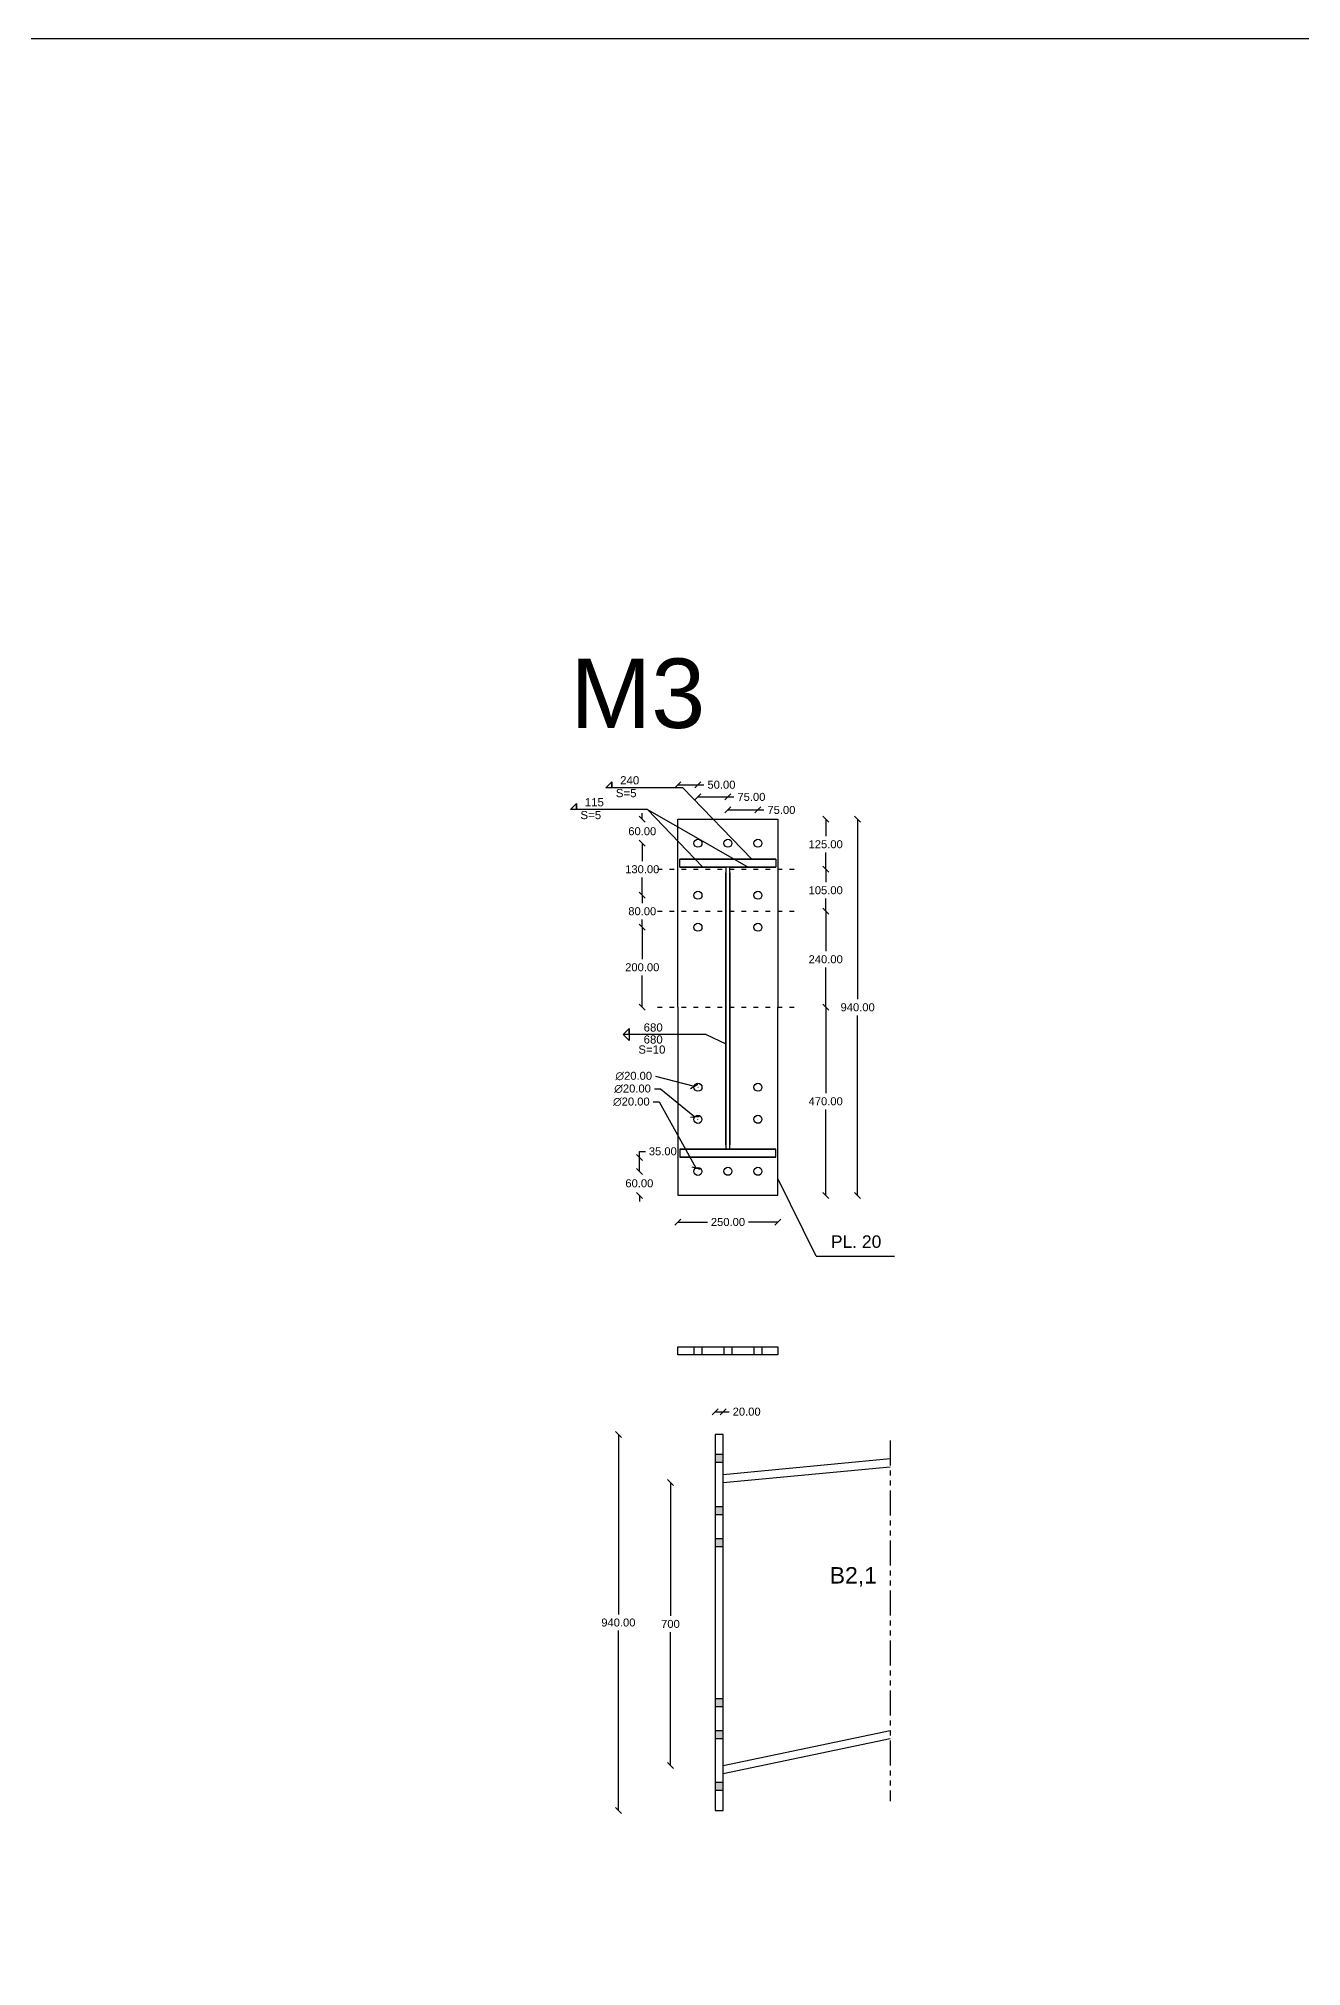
# Model space of a CAD drawing. Header units: inches. Extents: x -15 to 1885144, y -42615 to 866270.
# Drawn here: x 845988 to 849145, y 82444 to 87263 of the extents above; entities that cross this region are included whole.
import ezdxf

# ---------------------------------------------------------------- set-up
doc = ezdxf.new("R2010")
doc.units = ezdxf.units.IN
doc.header["$LTSCALE"] = 100
doc.header["$MEASUREMENT"] = 0
doc.linetypes.add('dash line', pattern=[30, 12, -18])
doc.linetypes.add('PHANTOM2', pattern=[1.25, 0.625, -0.125, 0.125, -0.125, 0.125, -0.125])
for name, color, linetype in [('bolt', 1, 'Continuous'), ('sections', 3, 'Continuous'), ('sections Dimensions', 6, 'Continuous'), ('text', 3, 'Continuous')]:
    doc.layers.add(name, color=color, linetype=linetype)
doc.layers.add('weld', color=2, linetype='Continuous', lineweight=35)
doc.styles.get("Standard").update_dxf_attribs({"font": 'arial.ttf'})
doc.dimstyles.new('connections', dxfattribs={"dimtxt": 20, "dimasz": 15, "dimexe": 0.0625, "dimexo": 0.0625, "dimgap": 10, "dimtad": 0, "dimtih": 1, "dimtoh": 1, "dimzin": 0, "dimdsep": 46, "dimtxsty": 'Standard', "dimblk": 'OBLIQUE', "dimcen": 0.09, "dimse1": 1, "dimse2": 1, "dimclrd": 256, "dimclre": 256, "dimclrt": 256, "dimadec": 0, "dimazin": 0, "dimtfac": 1, "dimtofl": 0, "dimtmove": 0, "dimatfit": 3, "dimfxl": 1, "dimtfillclr": 256, "dimtolj": 1, "dimtzin": 0, "dimlwe": -1, "dimarcsym": 0})

# ---------------------------------------------------------------- blocks, each defined once
blk = doc.blocks.new('_Oblique')
at = {"color": 0, "linetype": 'ByBlock', "lineweight": -2}
blk.add_line((-0.5, -0.5), (0.5, 0.5), dxfattribs=at)
blk = doc.blocks.new('*D717')
at = {"layer": 'Defpoints', "color": 0, "transparency": 16777216}
for p in [(847836.6, 85311.6), (847893.8, 85186.6), (847955.9, 85186.6)]:
    blk.add_point(p, dxfattribs=at)
at = {"layer": 'sections Dimensions', "lineweight": -2, "transparency": 16777216}
for p, q in [((847955.9, 85311.6), (847955.9, 85269.4)), ((847955.9, 85186.6), (847955.9, 85228.9))]:
    blk.add_line(p, q, dxfattribs=at)
at = {"layer": 'sections Dimensions', "lineweight": -2, "transparency": 16777216, "xscale": 15, "yscale": 15, "zscale": 15}
for p, rotation in [((847955.9, 85311.6), 90), ((847955.9, 85186.6), 270)]:
    blk.add_blockref('_Oblique', p, dxfattribs=dict(at, rotation=rotation))
at = {"layer": 'sections Dimensions', "transparency": 16777216, "insert": (847955.9, 85249.1), "char_height": 20, "attachment_point": 5}
blk.add_mtext('\\A1;125.00', dxfattribs=at)
blk = doc.blocks.new('*D718')
at = {"layer": 'Defpoints', "color": 0, "transparency": 16777216}
for p in [(847893.8, 85186.6), (847893.8, 85081.6), (847955.9, 85081.6)]:
    blk.add_point(p, dxfattribs=at)
at = {"layer": 'sections Dimensions', "lineweight": -2, "transparency": 16777216}
for p, q in [((847955.9, 85186.6), (847955.9, 85154.4)), ((847955.9, 85081.6), (847955.9, 85113.9))]:
    blk.add_line(p, q, dxfattribs=at)
at = {"layer": 'sections Dimensions', "lineweight": -2, "transparency": 16777216, "xscale": 15, "yscale": 15, "zscale": 15}
for p, rotation in [((847955.9, 85186.6), 90), ((847955.9, 85081.6), 270)]:
    blk.add_blockref('_Oblique', p, dxfattribs=dict(at, rotation=rotation))
at = {"layer": 'sections Dimensions', "transparency": 16777216, "insert": (847955.9, 85134.1), "char_height": 20, "attachment_point": 5}
blk.add_mtext('\\A1;105.00', dxfattribs=at)
blk = doc.blocks.new('*D712')
at = {"layer": 'Defpoints', "color": 0, "transparency": 16777216}
for p in [(847636.6, 85251.6), (847497.3, 85121.6), (847636.6, 85121.6)]:
    blk.add_point(p, dxfattribs=at)
at = {"layer": 'sections Dimensions', "lineweight": -2, "transparency": 16777216}
for p, q in [((847497.3, 85251.6), (847497.3, 85206.9)), ((847497.3, 85121.6), (847497.3, 85166.4))]:
    blk.add_line(p, q, dxfattribs=at)
at = {"layer": 'sections Dimensions', "lineweight": -2, "transparency": 16777216, "xscale": 15, "yscale": 15, "zscale": 15}
for p, rotation in [((847497.3, 85251.6), 90), ((847497.3, 85121.6), 270)]:
    blk.add_blockref('_Oblique', p, dxfattribs=dict(at, rotation=rotation))
at = {"layer": 'sections Dimensions', "transparency": 16777216, "insert": (847497.3, 85186.6), "char_height": 20, "attachment_point": 5}
blk.add_mtext('\\A1;130.00', dxfattribs=at)
blk = doc.blocks.new('*D719')
at = {"layer": 'Defpoints', "color": 0, "transparency": 16777216}
for p in [(847636.6, 85121.6), (847497.3, 85041.6), (847636.6, 85041.6)]:
    blk.add_point(p, dxfattribs=at)
at = {"layer": 'sections Dimensions', "lineweight": -2, "transparency": 16777216}
for p, q in [((847497.3, 85121.6), (847497.3, 85101.9)), ((847497.3, 85041.6), (847497.3, 85061.4))]:
    blk.add_line(p, q, dxfattribs=at)
at = {"layer": 'sections Dimensions', "lineweight": -2, "transparency": 16777216, "xscale": 15, "yscale": 15, "zscale": 15}
for p, rotation in [((847497.3, 85121.6), 90), ((847497.3, 85041.6), 270)]:
    blk.add_blockref('_Oblique', p, dxfattribs=dict(at, rotation=rotation))
at = {"layer": 'sections Dimensions', "transparency": 16777216, "insert": (847497.3, 85081.6), "char_height": 20, "attachment_point": 5}
blk.add_mtext('\\A1;80.00', dxfattribs=at)
blk = doc.blocks.new('*D713')
at = {"layer": 'Defpoints', "color": 0, "transparency": 16777216}
for p in [(847497.3, 85311.6), (847636.6, 85311.6), (847636.6, 85251.6)]:
    blk.add_point(p, dxfattribs=at)
at = {"layer": 'sections Dimensions', "lineweight": -2, "transparency": 16777216}
for p, q in [((847497.3, 85311.6), (847497.3, 85326.6)), ((847497.3, 85251.6), (847497.3, 85236.6))]:
    blk.add_line(p, q, dxfattribs=at)
at = {"layer": 'sections Dimensions', "lineweight": -2, "transparency": 16777216, "xscale": 15, "yscale": 15, "zscale": 15}
for p, rotation in [((847497.3, 85311.6), 270), ((847497.3, 85251.6), 90)]:
    blk.add_blockref('_Oblique', p, dxfattribs=dict(at, rotation=rotation))
at = {"layer": 'sections Dimensions', "transparency": 16777216, "insert": (847497.3, 85281.6), "char_height": 20, "attachment_point": 5}
blk.add_mtext('\\A1;60.00', dxfattribs=at)
blk = doc.blocks.new('*D720')
at = {"layer": 'Defpoints', "color": 0, "transparency": 16777216}
for p in [(847636.6, 85397.9), (847586.6, 85311.6), (847636.6, 85251.6)]:
    blk.add_point(p, dxfattribs=at)
at = {"layer": 'sections Dimensions', "lineweight": -2, "transparency": 16777216}
for p, q in [((847586.6, 85397.9), (847636.6, 85397.9)), ((847636.6, 85397.9), (847651.6, 85397.9))]:
    blk.add_line(p, q, dxfattribs=at)
at = {"layer": 'sections Dimensions', "lineweight": -2, "transparency": 16777216, "xscale": 15, "yscale": 15, "zscale": 15, "rotation": 180}
blk.add_blockref('_Oblique', (847586.6, 85397.9), dxfattribs=at)
at = {"layer": 'sections Dimensions', "lineweight": -2, "transparency": 16777216, "xscale": 15, "yscale": 15, "zscale": 15}
blk.add_blockref('_Oblique', (847636.6, 85397.9), dxfattribs=at)
at = {"layer": 'sections Dimensions', "transparency": 16777216, "insert": (847695.3, 85397.9), "char_height": 20, "attachment_point": 5}
blk.add_mtext('\\A1;50.00', dxfattribs=at)
blk = doc.blocks.new('*D714')
at = {"layer": 'Defpoints', "color": 0, "transparency": 16777216}
for p in [(847711.6, 85367.4), (847636.6, 85251.6), (847711.6, 85251.6)]:
    blk.add_point(p, dxfattribs=at)
at = {"layer": 'sections Dimensions', "lineweight": -2, "transparency": 16777216}
for p, q in [((847636.6, 85367.4), (847711.6, 85367.4)), ((847711.6, 85367.4), (847726.6, 85367.4))]:
    blk.add_line(p, q, dxfattribs=at)
at = {"layer": 'sections Dimensions', "lineweight": -2, "transparency": 16777216, "xscale": 15, "yscale": 15, "zscale": 15, "rotation": 180}
blk.add_blockref('_Oblique', (847636.6, 85367.4), dxfattribs=at)
at = {"layer": 'sections Dimensions', "lineweight": -2, "transparency": 16777216, "xscale": 15, "yscale": 15, "zscale": 15}
blk.add_blockref('_Oblique', (847711.6, 85367.4), dxfattribs=at)
at = {"layer": 'sections Dimensions', "transparency": 16777216, "insert": (847770.2, 85367.4), "char_height": 20, "attachment_point": 5}
blk.add_mtext('\\A1;75.00', dxfattribs=at)
blk = doc.blocks.new('*D715')
at = {"layer": 'Defpoints', "color": 0, "transparency": 16777216}
for p in [(847786.6, 85334.8), (847711.6, 85251.6), (847786.6, 85251.6)]:
    blk.add_point(p, dxfattribs=at)
at = {"layer": 'sections Dimensions', "lineweight": -2, "transparency": 16777216}
for p, q in [((847711.6, 85334.8), (847786.6, 85334.8)), ((847786.6, 85334.8), (847801.6, 85334.8))]:
    blk.add_line(p, q, dxfattribs=at)
at = {"layer": 'sections Dimensions', "lineweight": -2, "transparency": 16777216, "xscale": 15, "yscale": 15, "zscale": 15, "rotation": 180}
blk.add_blockref('_Oblique', (847711.6, 85334.8), dxfattribs=at)
at = {"layer": 'sections Dimensions', "lineweight": -2, "transparency": 16777216, "xscale": 15, "yscale": 15, "zscale": 15}
blk.add_blockref('_Oblique', (847786.6, 85334.8), dxfattribs=at)
at = {"layer": 'sections Dimensions', "transparency": 16777216, "insert": (847845.2, 85334.8), "char_height": 20, "attachment_point": 5}
blk.add_mtext('\\A1;75.00', dxfattribs=at)
blk = doc.blocks.new('*D721')
at = {"layer": 'Defpoints', "color": 0, "transparency": 16777216}
for p in [(847586.6, 84371.6), (847836.6, 84371.6), (847836.6, 84304.9)]:
    blk.add_point(p, dxfattribs=at)
at = {"layer": 'sections Dimensions', "lineweight": -2, "transparency": 16777216}
for p, q in [((847586.6, 84304.9), (847660, 84304.9)), ((847836.6, 84304.9), (847763.3, 84304.9))]:
    blk.add_line(p, q, dxfattribs=at)
at = {"layer": 'sections Dimensions', "lineweight": -2, "transparency": 16777216, "xscale": 15, "yscale": 15, "zscale": 15, "rotation": 180}
blk.add_blockref('_Oblique', (847586.6, 84304.9), dxfattribs=at)
at = {"layer": 'sections Dimensions', "lineweight": -2, "transparency": 16777216, "xscale": 15, "yscale": 15, "zscale": 15}
blk.add_blockref('_Oblique', (847836.6, 84304.9), dxfattribs=at)
at = {"layer": 'sections Dimensions', "transparency": 16777216, "insert": (847711.6, 84304.9), "char_height": 20, "attachment_point": 5}
blk.add_mtext('\\A1;250.00', dxfattribs=at)
blk = doc.blocks.new('*D722')
at = {"layer": 'Defpoints', "color": 0, "transparency": 16777216}
for p in [(847836.6, 84841.6), (847955.9, 84841.6), (847836.6, 84371.6)]:
    blk.add_point(p, dxfattribs=at)
at = {"layer": 'sections Dimensions', "lineweight": -2, "transparency": 16777216}
for p, q in [((847955.9, 84841.6), (847955.9, 84626.9)), ((847955.9, 84371.6), (847955.9, 84586.4))]:
    blk.add_line(p, q, dxfattribs=at)
at = {"layer": 'sections Dimensions', "lineweight": -2, "transparency": 16777216, "xscale": 15, "yscale": 15, "zscale": 15}
for p, rotation in [((847955.9, 84841.6), 90), ((847955.9, 84371.6), 270)]:
    blk.add_blockref('_Oblique', p, dxfattribs=dict(at, rotation=rotation))
at = {"layer": 'sections Dimensions', "transparency": 16777216, "insert": (847955.9, 84606.6), "char_height": 20, "attachment_point": 5}
blk.add_mtext('\\A1;470.00', dxfattribs=at)
blk = doc.blocks.new('*D723')
at = {"layer": 'Defpoints', "color": 0, "transparency": 16777216}
for p in [(847490, 84466.6), (847636.5, 84466.6), (847636.5, 84431.6)]:
    blk.add_point(p, dxfattribs=at)
at = {"layer": 'sections Dimensions', "lineweight": -2, "transparency": 16777216}
for p, q in [((847490, 84466.6), (847490, 84481.6)), ((847490, 84481.6), (847505, 84481.6)), ((847490, 84431.6), (847490, 84466.6))]:
    blk.add_line(p, q, dxfattribs=at)
at = {"layer": 'sections Dimensions', "lineweight": -2, "transparency": 16777216, "xscale": 15, "yscale": 15, "zscale": 15}
for p, rotation in [((847490, 84466.6), 90), ((847490, 84431.6), 270)]:
    blk.add_blockref('_Oblique', p, dxfattribs=dict(at, rotation=rotation))
at = {"layer": 'sections Dimensions', "transparency": 16777216, "insert": (847548.7, 84481.6), "char_height": 20, "attachment_point": 5}
blk.add_mtext('\\A1;35.00', dxfattribs=at)
blk = doc.blocks.new('*D716')
at = {"layer": 'Defpoints', "color": 0, "transparency": 16777216}
for p in [(847636.6, 84431.6), (847490, 84371.6), (847636.6, 84371.6)]:
    blk.add_point(p, dxfattribs=at)
at = {"layer": 'sections Dimensions', "lineweight": -2, "transparency": 16777216}
for p, q in [((847490, 84431.6), (847490, 84446.6)), ((847490, 84371.6), (847490, 84356.6))]:
    blk.add_line(p, q, dxfattribs=at)
at = {"layer": 'sections Dimensions', "lineweight": -2, "transparency": 16777216, "xscale": 15, "yscale": 15, "zscale": 15}
for p, rotation in [((847490, 84431.6), 270), ((847490, 84371.6), 90)]:
    blk.add_blockref('_Oblique', p, dxfattribs=dict(at, rotation=rotation))
at = {"layer": 'sections Dimensions', "transparency": 16777216, "insert": (847490, 84401.6), "char_height": 20, "attachment_point": 5}
blk.add_mtext('\\A1;60.00', dxfattribs=at)
blk = doc.blocks.new('*D724')
at = {"layer": 'Defpoints', "color": 0, "transparency": 16777216}
for p in [(847836.6, 85311.6), (847836.6, 84371.6), (848035.8, 84371.6)]:
    blk.add_point(p, dxfattribs=at)
at = {"layer": 'sections Dimensions', "lineweight": -2, "transparency": 16777216}
for p, q in [((848035.8, 85311.6), (848035.8, 84861.9)), ((848035.8, 84371.6), (848035.8, 84821.4))]:
    blk.add_line(p, q, dxfattribs=at)
at = {"layer": 'sections Dimensions', "lineweight": -2, "transparency": 16777216, "xscale": 15, "yscale": 15, "zscale": 15}
for p, rotation in [((848035.8, 85311.6), 90), ((848035.8, 84371.6), 270)]:
    blk.add_blockref('_Oblique', p, dxfattribs=dict(at, rotation=rotation))
at = {"layer": 'sections Dimensions', "transparency": 16777216, "insert": (848035.8, 84841.6), "char_height": 20, "attachment_point": 5}
blk.add_mtext('\\A1;940.00', dxfattribs=at)
blk = doc.blocks.new('*D727')
at = {"layer": 'Defpoints', "color": 0, "linetype": 'dash line', "transparency": 16777216}
for p in [(847893.8, 85081.6), (847893.8, 84841.6), (847955.9, 84841.6)]:
    blk.add_point(p, dxfattribs=at)
at = {"layer": 'sections Dimensions', "lineweight": -2, "transparency": 16777216}
for p, q in [((847955.9, 85081.6), (847955.9, 84981.9)), ((847955.9, 84841.6), (847955.9, 84941.4))]:
    blk.add_line(p, q, dxfattribs=at)
at = {"layer": 'sections Dimensions', "linetype": 'dash line', "lineweight": -2, "transparency": 16777216, "xscale": 15, "yscale": 15, "zscale": 15}
for p, rotation in [((847955.9, 85081.6), 90), ((847955.9, 84841.6), 270)]:
    blk.add_blockref('_Oblique', p, dxfattribs=dict(at, rotation=rotation))
at = {"layer": 'sections Dimensions', "linetype": 'dash line', "transparency": 16777216, "insert": (847955.9, 84961.6), "char_height": 20, "attachment_point": 5}
blk.add_mtext('\\A1;240.00', dxfattribs=at)
blk = doc.blocks.new('*D728')
at = {"layer": 'Defpoints', "color": 0, "linetype": 'dash line', "transparency": 16777216}
for p in [(847636.6, 85041.6), (847497.3, 84841.6), (847636.6, 84841.6)]:
    blk.add_point(p, dxfattribs=at)
at = {"layer": 'sections Dimensions', "lineweight": -2, "transparency": 16777216}
for p, q in [((847497.3, 85041.6), (847497.3, 84961.9)), ((847497.3, 84841.6), (847497.3, 84921.4))]:
    blk.add_line(p, q, dxfattribs=at)
at = {"layer": 'sections Dimensions', "linetype": 'dash line', "lineweight": -2, "transparency": 16777216, "xscale": 15, "yscale": 15, "zscale": 15}
for p, rotation in [((847497.3, 85041.6), 90), ((847497.3, 84841.6), 270)]:
    blk.add_blockref('_Oblique', p, dxfattribs=dict(at, rotation=rotation))
at = {"layer": 'sections Dimensions', "linetype": 'dash line', "transparency": 16777216, "insert": (847497.3, 84941.6), "char_height": 20, "attachment_point": 5}
blk.add_mtext('\\A1;200.00', dxfattribs=at)
blk = doc.blocks.new('*D729')
at = {"layer": 'Defpoints', "color": 0, "linetype": 'dash line', "transparency": 16777216}
for p in [(847626.9, 84644.2), (847646.3, 84639.1)]:
    blk.add_point(p, dxfattribs=at)
at = {"layer": 'sections Dimensions', "lineweight": -2, "transparency": 16777216}
blk.add_line((847530.6, 84669.8), (847626.9, 84644.2), dxfattribs=at)
at = {"layer": 'sections Dimensions', "linetype": 'dash line', "transparency": 16777216}
for p, q in [((847636.5, 84641.6), (847636.7, 84641.6)), ((847636.6, 84641.6), (847636.6, 84641.7))]:
    blk.add_line(p, q, dxfattribs=at)
at = {"layer": 'sections Dimensions', "linetype": 'dash line', "lineweight": -2, "transparency": 16777216, "xscale": 15, "yscale": 15, "zscale": 15, "rotation": 345.1164909495509}
blk.add_blockref('_Oblique', (847626.9, 84644.2), dxfattribs=at)
at = {"layer": 'sections Dimensions', "linetype": 'dash line', "transparency": 16777216, "insert": (847476, 84669.8), "char_height": 20, "attachment_point": 5}
blk.add_mtext('\\A1;∅20.00', dxfattribs=at)
blk = doc.blocks.new('*D725')
at = {"layer": 'Defpoints', "color": 0, "linetype": 'dash line', "transparency": 16777216}
for p in [(847628.8, 84567.9), (847644.3, 84555.2)]:
    blk.add_point(p, dxfattribs=at)
at = {"layer": 'sections Dimensions', "lineweight": -2, "transparency": 16777216}
for p, q in [((847527.6, 84638), (847542.6, 84638)), ((847542.6, 84638), (847628.8, 84567.9))]:
    blk.add_line(p, q, dxfattribs=at)
at = {"layer": 'sections Dimensions', "linetype": 'dash line', "transparency": 16777216}
for p, q in [((847636.4, 84561.6), (847636.6, 84561.6)), ((847636.5, 84561.5), (847636.5, 84561.6))]:
    blk.add_line(p, q, dxfattribs=at)
at = {"layer": 'sections Dimensions', "linetype": 'dash line', "lineweight": -2, "transparency": 16777216, "xscale": 15, "yscale": 15, "zscale": 15, "rotation": 320.8562114393742}
blk.add_blockref('_Oblique', (847628.8, 84567.9), dxfattribs=at)
at = {"layer": 'sections Dimensions', "linetype": 'dash line', "transparency": 16777216, "insert": (847473, 84638), "char_height": 20, "attachment_point": 5}
blk.add_mtext('\\A1;∅20.00', dxfattribs=at)
blk = doc.blocks.new('*D726')
at = {"layer": 'Defpoints', "color": 0, "linetype": 'dash line', "transparency": 16777216}
for p in [(847631.6, 84440.3), (847641.4, 84422.8)]:
    blk.add_point(p, dxfattribs=at)
at = {"layer": 'sections Dimensions', "lineweight": -2, "transparency": 16777216}
for p, q in [((847524.6, 84605.4), (847539.6, 84605.4)), ((847539.6, 84605.4), (847631.6, 84440.3))]:
    blk.add_line(p, q, dxfattribs=at)
at = {"layer": 'sections Dimensions', "linetype": 'dash line', "transparency": 16777216}
for p, q in [((847636.4, 84431.6), (847636.6, 84431.6)), ((847636.5, 84431.5), (847636.5, 84431.6))]:
    blk.add_line(p, q, dxfattribs=at)
at = {"layer": 'sections Dimensions', "linetype": 'dash line', "lineweight": -2, "transparency": 16777216, "xscale": 15, "yscale": 15, "zscale": 15, "rotation": 299.1400321408909}
blk.add_blockref('_Oblique', (847631.6, 84440.3), dxfattribs=at)
at = {"layer": 'sections Dimensions', "linetype": 'dash line', "transparency": 16777216, "insert": (847470, 84605.4), "char_height": 20, "attachment_point": 5}
blk.add_mtext('\\A1;∅20.00', dxfattribs=at)
blk = doc.blocks.new('*D778')
at = {"layer": 'Defpoints', "color": 0, "ltscale": 10, "transparency": 16777216}
for p in [(847699.4, 83830.8), (847679.4, 83773.8), (847699.4, 83773.8)]:
    blk.add_point(p, dxfattribs=at)
at = {"layer": 'sections Dimensions', "lineweight": -2, "ltscale": 10, "transparency": 16777216}
for p, q in [((847679.4, 83830.8), (847699.4, 83830.8)), ((847699.4, 83830.8), (847714.4, 83830.8))]:
    blk.add_line(p, q, dxfattribs=at)
at = {"layer": 'sections Dimensions', "lineweight": -2, "ltscale": 10, "transparency": 16777216, "xscale": 15, "yscale": 15, "zscale": 15, "rotation": 180}
blk.add_blockref('_Oblique', (847679.4, 83830.8), dxfattribs=at)
at = {"layer": 'sections Dimensions', "lineweight": -2, "ltscale": 10, "transparency": 16777216, "xscale": 15, "yscale": 15, "zscale": 15}
blk.add_blockref('_Oblique', (847699.4, 83830.8), dxfattribs=at)
at = {"layer": 'sections Dimensions', "ltscale": 10, "transparency": 16777216, "insert": (847758.3, 83830.8), "char_height": 20, "attachment_point": 5}
blk.add_mtext('\\A1;20.00', dxfattribs=at)
blk = doc.blocks.new('*D779')
at = {"layer": 'Defpoints', "color": 0, "ltscale": 10, "transparency": 16777216}
for p in [(847679.4, 83773.8), (847437.6, 82833.8), (847679.4, 82833.8)]:
    blk.add_point(p, dxfattribs=at)
at = {"layer": 'sections Dimensions', "lineweight": -2, "ltscale": 10, "transparency": 16777216}
for p, q in [((847437.6, 83773.8), (847437.6, 83324)), ((847437.6, 82833.8), (847437.6, 83283.6))]:
    blk.add_line(p, q, dxfattribs=at)
at = {"layer": 'sections Dimensions', "lineweight": -2, "ltscale": 10, "transparency": 16777216, "xscale": 15, "yscale": 15, "zscale": 15}
for p, rotation in [((847437.6, 83773.8), 90), ((847437.6, 82833.8), 270)]:
    blk.add_blockref('_Oblique', p, dxfattribs=dict(at, rotation=rotation))
at = {"layer": 'sections Dimensions', "ltscale": 10, "transparency": 16777216, "insert": (847437.6, 83303.8), "char_height": 20, "attachment_point": 5}
blk.add_mtext('\\A1;940.00', dxfattribs=at)
blk = doc.blocks.new('*D780')
at = {"layer": 'Defpoints', "color": 0, "ltscale": 10, "transparency": 16777216}
for p in [(847699.4, 83653.8), (847567.8, 82946.8), (847699.4, 82946.8)]:
    blk.add_point(p, dxfattribs=at)
at = {"layer": 'sections Dimensions', "lineweight": -2, "ltscale": 10, "transparency": 16777216}
for p, q in [((847567.8, 83653.8), (847567.8, 83320.5)), ((847567.8, 82946.8), (847567.8, 83280.1))]:
    blk.add_line(p, q, dxfattribs=at)
at = {"layer": 'sections Dimensions', "lineweight": -2, "ltscale": 10, "transparency": 16777216, "xscale": 15, "yscale": 15, "zscale": 15}
for p, rotation in [((847567.8, 83653.8), 90), ((847567.8, 82946.8), 270)]:
    blk.add_blockref('_Oblique', p, dxfattribs=dict(at, rotation=rotation))
at = {"layer": 'sections Dimensions', "ltscale": 10, "transparency": 16777216, "insert": (847567.8, 83300.3), "char_height": 20, "attachment_point": 5}
blk.add_mtext('\\A1;700', dxfattribs=at)

msp = doc.modelspace()

# ---------------------------------------------------------------- hatches: boundary and pattern name
at = {"layer": 'bolt', "ltscale": 10}
h = msp.add_hatch(color=256, dxfattribs=at)
h.dxf.hatch_style = 1
h.paths.add_polyline_path([(847679.39, 83703.769), (847699.39, 83703.769), (847699.39, 83723.769), (847679.39, 83723.769)])
h.paths.add_polyline_path([(847679.39, 83593.769), (847679.39, 83573.769), (847699.39, 83573.769), (847699.39, 83593.769)])
h.paths.add_polyline_path([(847699.39, 83493.769), (847699.39, 83513.769), (847679.39, 83513.769), (847679.39, 83493.769)])
h = msp.add_hatch(color=256, dxfattribs=at)
h.dxf.hatch_style = 1
h.paths.add_polyline_path([(847699.39, 82883.769), (847679.39, 82883.769), (847679.39, 82903.769), (847699.39, 82903.769)])
h.paths.add_polyline_path([(847699.39, 83013.769), (847679.39, 83013.769), (847679.39, 83033.769), (847699.39, 83033.769)])
h.paths.add_polyline_path([(847699.39, 83093.769), (847679.39, 83093.769), (847679.39, 83113.769), (847699.39, 83113.769)])

# ---------------------------------------------------------------- linework, layer by layer
at = {"layer": 'bolt', "ltscale": 0.1}
for p, q in [((847626.518, 83993.359), (847626.518, 83973.359)), ((847646.518, 83993.359), (847646.518, 83973.359)), ((847701.608, 83993.359), (847701.608, 83973.359)), ((847721.608, 83993.359), (847721.608, 83973.359)), ((847776.518, 83993.359), (847776.518, 83973.359)), ((847796.518, 83993.359), (847796.518, 83973.359))]:
    msp.add_line(p, q, dxfattribs=at)
at = {"layer": 'bolt', "ltscale": 10}
for p, q in [((847699.39, 83723.769), (847679.39, 83723.769)), ((847699.39, 83703.769), (847679.39, 83703.769)), ((847679.39, 83593.769), (847699.39, 83593.769)), ((847679.39, 83573.769), (847699.39, 83573.769)), ((847679.39, 83513.769), (847699.39, 83513.769)), ((847679.39, 83493.769), (847699.39, 83493.769)), ((847679.39, 83113.769), (847699.39, 83113.769)), ((847679.39, 83093.769), (847699.39, 83093.769)), ((847679.39, 83033.769), (847699.39, 83033.769)), ((847679.39, 83013.769), (847699.39, 83013.769)), ((847699.39, 82903.769), (847679.39, 82903.769)), ((847699.39, 82883.769), (847679.39, 82883.769))]:
    msp.add_line(p, q, dxfattribs=at)
at = {"layer": 'bolt'}
for centre in [(847636.608, 85251.64), (847711.608, 85251.64), (847786.608, 85251.64), (847636.608, 85121.64), (847786.608, 85121.64), (847636.608, 85041.64), (847786.608, 85041.64), (847636.608, 84641.64), (847786.608, 84641.64), (847636.518, 84561.55), (847786.518, 84561.64), (847636.518, 84431.55), (847711.608, 84431.64), (847786.518, 84431.64)]:
    msp.add_circle(centre, 10, dxfattribs=at)
at = {"layer": 'sections'}
for p, q in [((847586.608, 85311.64), (847836.608, 85311.64)), ((847586.608, 84841.64), (847586.608, 85311.64)), ((847836.608, 85311.64), (847836.608, 84841.64)), ((847591.608, 85191.64), (847591.608, 85211.64)), ((847591.608, 85211.64), (847711.608, 85211.64)), ((847711.608, 85211.64), (847831.608, 85211.64)), ((847831.608, 85211.64), (847831.608, 85191.64)), ((847831.608, 85191.64), (847591.608, 85191.64)), ((847586.608, 84841.64), (847586.608, 84371.64)), ((847836.608, 84371.64), (847836.608, 84841.64)), ((847831.608, 84486.952), (847591.608, 84486.952)), ((847591.608, 84486.952), (847591.608, 84466.644)), ((847831.608, 84466.644), (847831.608, 84486.952)), ((847591.608, 84466.644), (847711.608, 84466.644)), ((847711.608, 84466.644), (847831.608, 84466.644)), ((847586.608, 84371.64), (847836.608, 84371.64))]:
    msp.add_line(p, q, dxfattribs=at)
at = {"layer": 'sections', "ltscale": 10}
for p, q in [((847706.608, 85191.64), (847706.608, 84486.952)), ((847716.608, 84486.952), (847716.608, 85191.64)), ((847679.39, 83773.769), (847679.39, 82833.769)), ((847699.39, 83773.769), (847679.39, 83773.769)), ((847699.39, 82833.769), (847699.39, 83773.769)), ((847699.39, 83673.769), (848117.077, 83713.867)), ((847699.39, 83653.769), (848117.077, 83692.898)), ((847699.39, 82946.781), (848117.077, 83034.064)), ((847699.39, 82926.473), (848117.077, 83013.756)), ((847679.39, 82833.769), (847699.39, 82833.769))]:
    msp.add_line(p, q, dxfattribs=at)
at = {"layer": 'sections', "ltscale": 0.1}
for p, q in [((847586.608, 83993.359), (847836.608, 83993.359)), ((847586.608, 83973.359), (847586.608, 83993.359)), ((847836.608, 83993.359), (847836.608, 83973.359)), ((847836.608, 83973.359), (847586.608, 83973.359))]:
    msp.add_line(p, q, dxfattribs=at)
at = {"layer": 'sections', "linetype": 'PHANTOM2'}
msp.add_line((848117.077, 83759.151), (848117.077, 82857.313), dxfattribs=at)
at = {"layer": 'sections'}
msp.add_lwpolyline([(842209.618, 87263.057), (884218.467, 87263.057), (884218.467, 23280.578), (842209.618, 23280.578)], close=True, dxfattribs=at)
at = {"layer": 'sections Dimensions'}
for p, q in [((847406.348, 85390.593), (847421.348, 85405.593)), ((847599.08, 85390.593), (847406.348, 85390.593)), ((847421.348, 85390.593), (847406.348, 85390.593)), ((847421.348, 85405.593), (847421.348, 85390.593)), ((847599.08, 85390.593), (847770.889, 85211.64)), ((847317.93, 85335.694), (847332.93, 85350.694)), ((847332.93, 85350.694), (847332.93, 85335.694)), ((847510.661, 85335.694), (847317.93, 85335.694)), ((847332.93, 85335.694), (847317.93, 85335.694)), ((847449.17, 84773.548), (847464.17, 84788.548)), ((847464.17, 84773.548), (847449.17, 84773.548)), ((847449.17, 84773.548), (847464.17, 84758.548)), ((847464.17, 84788.548), (847464.17, 84758.548)), ((847657.364, 84773.548), (847464.17, 84773.548)), ((847657.364, 84773.548), (847706.608, 84750.586)), ((847931.804, 84219.938), (848128.193, 84219.938))]:
    msp.add_line(p, q, dxfattribs=at)
at = {"layer": 'sections Dimensions', "linetype": 'dash line'}
for p, q in [((847421.348, 85390.593), (847421.348, 85405.593)), ((847332.93, 85335.694), (847332.93, 85350.694)), ((847464.17, 84773.548), (847464.17, 84788.548))]:
    msp.add_line(p, q, dxfattribs=at)
at = {"layer": 'sections Dimensions', "ltscale": 10}
for p, q in [((847510.661, 85335.694), (847648.577, 85191.548)), ((847510.661, 85335.694), (847761.837, 85191.548)), ((847931.804, 84219.938), (847836.608, 84413.762))]:
    msp.add_line(p, q, dxfattribs=at)
at = {"layer": 'sections Dimensions', "linetype": 'dash line', "ltscale": 0.01}
for p, q in [((847535.416, 85186.64), (847893.764, 85186.64)), ((847535.416, 85081.64), (847893.764, 85081.64)), ((847535.416, 84841.64), (847893.764, 84841.64))]:
    msp.add_line(p, q, dxfattribs=at)
at = {"layer": 'weld', "ltscale": 10}
for p, q in [((847591.608, 85211.64), (847831.608, 85211.64)), ((847706.608, 85191.64), (847591.608, 85191.64)), ((847706.608, 85178.102), (847706.608, 84498.102)), ((847831.608, 85191.64), (847716.608, 85191.64)), ((847716.608, 85178.102), (847716.608, 84498.102)), ((847831.608, 84486.952), (847591.608, 84486.952)), ((847591.608, 84466.644), (847831.608, 84466.644))]:
    msp.add_line(p, q, dxfattribs=at)

# ---------------------------------------------------------------- texts
at = {"layer": 'sections Dimensions'}
for s, p in [('240', (847442.084, 85398.838)), ('115', (847353.665, 85343.939)), ('S=5', (847431.211, 85366.839)), ('S=5', (847342.792, 85311.941)), ('680', (847500.722, 84781.017)), ('680', (847500.722, 84751.017)), ('S=10', (847487.581, 84725.827))]:
    msp.add_text(s, height=20.4789, dxfattribs=at).set_placement(p)
at = {"layer": 'sections Dimensions', "ltscale": 10}
msp.add_text('PL. 20', height=31.2364, dxfattribs=at).set_placement((847968.886, 84240.314))
at = {"layer": 'text'}
msp.add_text('M3', height=173.6094, dxfattribs=at).set_placement((847317.801, 85539.811))
at = {"layer": 'text', "ltscale": 10}
msp.add_text('B2,1', height=41.0551, dxfattribs=at).set_placement((847966.054, 83401.35))

# ---------------------------------------------------------------- dimensions: what is measured, and where the dimension line sits
at = {"layer": 'sections Dimensions'}
for base, p1, p2, picture, middle in [((847636.608, 85397.926), (847586.608, 85311.64), (847636.608, 85251.64), '*D720', (847695.318, 85397.926)), ((847711.608, 85367.429), (847636.608, 85251.64), (847711.608, 85251.64), '*D714', (847770.237, 85367.429)), ((847786.608, 85334.801), (847711.608, 85251.64), (847786.608, 85251.64), '*D715', (847845.237, 85334.801)), ((847836.608, 84304.868), (847586.608, 84371.64), (847836.608, 84371.64), '*D721', (847711.608, 84304.868))]:
    dim = msp.add_linear_dim(base=base, p1=p1, p2=p2, dimstyle='connections', dxfattribs=at)
    dim.commit()
    dim.dimension.update_dxf_attribs({"geometry": picture, "text_midpoint": middle})
for base, p1, p2, picture, middle in [((847497.252, 85311.64), (847636.608, 85251.64), (847636.608, 85311.64), '*D713', (847497.252, 85281.64)), ((847955.915, 85186.64), (847836.608, 85311.64), (847893.764, 85186.64), '*D717', (847955.915, 85249.14)), ((848035.813, 84371.64), (847836.608, 85311.64), (847836.608, 84371.64), '*D724', (848035.813, 84841.64)), ((847497.252, 85121.64), (847636.608, 85251.64), (847636.608, 85121.64), '*D712', (847497.252, 85186.64)), ((847955.915, 85081.64), (847893.764, 85186.64), (847893.764, 85081.64), '*D718', (847955.915, 85134.14)), ((847497.252, 85041.64), (847636.608, 85121.64), (847636.608, 85041.64), '*D719', (847497.252, 85081.64)), ((847955.915, 84841.64), (847836.608, 84371.64), (847836.608, 84841.64), '*D722', (847955.915, 84606.64)), ((847489.994, 84466.644), (847636.518, 84431.64), (847636.518, 84466.644), '*D723', (847548.698, 84481.644)), ((847489.994, 84371.64), (847636.608, 84431.64), (847636.608, 84371.64), '*D716', (847489.994, 84401.64))]:
    dim = msp.add_linear_dim(base=base, p1=p1, p2=p2, angle=90, dimstyle='connections', dxfattribs=at)
    dim.commit()
    dim.dimension.update_dxf_attribs({"geometry": picture, "text_midpoint": middle})
at = {"layer": 'sections Dimensions', "linetype": 'dash line'}
for base, p1, p2, picture, middle in [((847955.915, 84841.64), (847893.764, 85081.64), (847893.764, 84841.64), '*D727', (847955.915, 84961.64)), ((847497.252, 84841.64), (847636.608, 85041.64), (847636.608, 84841.64), '*D728', (847497.252, 84941.64))]:
    dim = msp.add_linear_dim(base=base, p1=p1, p2=p2, angle=90, dimstyle='connections', dxfattribs=at)
    dim.commit()
    dim.dimension.update_dxf_attribs({"geometry": picture, "text_midpoint": middle})
for p1, p2, picture, middle in [((847646.272, 84639.072), (847626.943, 84644.209), '*D729', (847530.558, 84669.825)), ((847644.273, 84555.237), (847628.762, 84567.863), '*D725', (847472.98, 84638.018)), ((847641.387, 84422.816), (847631.648, 84440.284), '*D726', (847470.028, 84605.358))]:
    dim = msp.add_diameter_dim_2p(p1=p1, p2=p2, dimstyle='connections', dxfattribs=at)
    dim.commit()
    dim.dimension.update_dxf_attribs({"geometry": picture, "text_midpoint": middle, "dimtype": 163})
at = {"layer": 'sections Dimensions', "ltscale": 10}
dim = msp.add_linear_dim(base=(847699.39, 83830.831), p1=(847679.39, 83773.769), p2=(847699.39, 83773.769), dimstyle='connections', dxfattribs=at)
dim.commit()
dim.dimension.update_dxf_attribs({"geometry": '*D778', "text_midpoint": (847758.271, 83830.831)})
dim = msp.add_linear_dim(base=(847437.593, 82833.769), p1=(847679.39, 83773.769), p2=(847679.39, 82833.769), angle=90, dimstyle='connections', dxfattribs=at)
dim.commit()
dim.dimension.update_dxf_attribs({"geometry": '*D779', "text_midpoint": (847437.593, 83303.769)})
dim = msp.add_linear_dim(base=(847567.828, 82946.781), p1=(847699.39, 83653.769), p2=(847699.39, 82946.781), angle=90, text='700', dimstyle='connections', dxfattribs=at)
dim.commit()
dim.dimension.update_dxf_attribs({"geometry": '*D780', "text_midpoint": (847567.828, 83300.275)})

doc.saveas('drawing.dxf')
